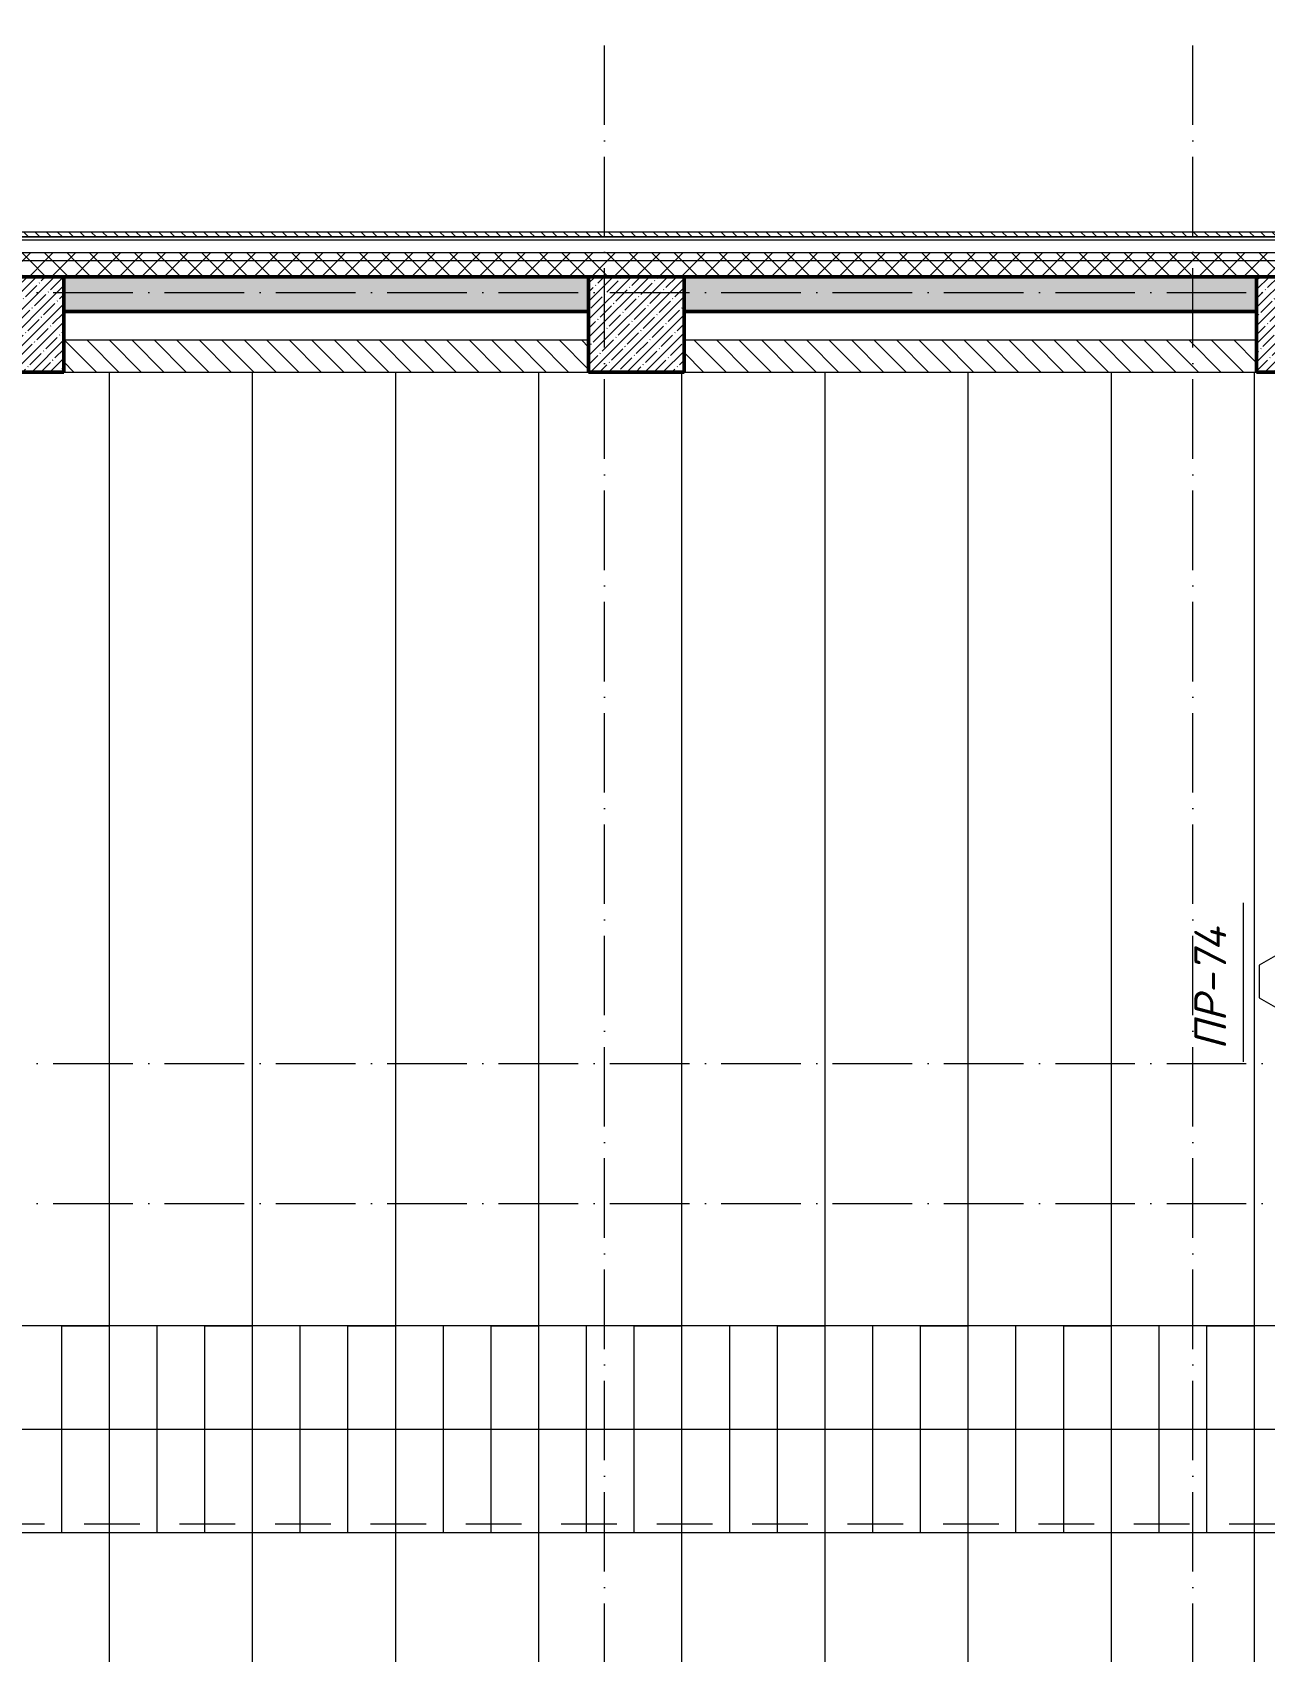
# Model space of a CAD drawing. Header units: millimetres. Extents: x -6064 to 178764, y -5836 to 29924.
# Drawn here: x 22313 to 30060, y 18450 to 28637 of the extents above; entities that cross this region are included whole.
import ezdxf

# ---------------------------------------------------------------- set-up
doc = ezdxf.new("R2010")
doc.units = ezdxf.units.MM
doc.linetypes.add('01 Штриховая _4 мм_', pattern=[600, 350, -250])
doc.linetypes.add('50_200_ШТРИХ_1Т_ш5_п1_п1_', pattern=[700, 500, -100, 0, -100])
for name, color, linetype, lineweight in [('A-DETL', 7, 'Continuous', 9), ('A-FLOR', 7, 'Continuous', 9), ('A-GENM-IDEN', 7, 'Continuous', 9), ('A-GLAZ-IDEN', 7, 'Continuous', 9), ('A-WALL', 7, 'Continuous', 5), ('A-WALL-3', 7, 'Continuous', 50), ('A-WALL-4', 7, 'Continuous', 9), ('A-WALL-FNSH-1', 7, 'Continuous', 9), ('A-WALL-PATT-1', 7, 'Continuous', 5), ('G-ANNO-SYMB-1', 7, '01 Штриховая _4 мм_', 9), ('S-COLS', 7, 'Continuous', 9), ('S-COLS-1', 7, 'Continuous', 5), ('S-COLS-2', 7, 'Continuous', 50), ('S-STRS-1', 7, 'Continuous', 9), ('S-STRS-ANNO', 7, 'Continuous', 5), ('Оси-1', 7, '50_200_ШТРИХ_1Т_ш5_п1_п1_', 9)]:
    doc.layers.add(name, color=color, linetype=linetype, lineweight=lineweight)
doc.layers.add('A-WALL-FNSH-2', color=7, linetype='Continuous', lineweight=13, true_color=0xce0000)
doc.layers.add('A-WALL-PATT-2', color=7, linetype='Continuous', lineweight=5, true_color=0xce0000)
doc.styles.add('ISOCPEUR_I_4', font='isocpeui.ttf', dxfattribs={"height": 200})
pattern_1 = [(45, (0, 0), (-70.71068, 70.71068), []), (135, (0, 0), (-70.71068, -70.71068), [])]
pattern_2 = [(135, (0, 0), (-70.71068, -70.71068), [])]

# ---------------------------------------------------------------- blocks, each defined once
blk = doc.blocks.new('Колонна_Несущая_Прямоугольное сечение - 600х600-V11-АР1_1_Кладочный план 2 этажа')
at = {"layer": 'S-COLS-1'}
h = blk.add_hatch(dxfattribs=at)
h.set_pattern_fill('FP_16', color=256, style=0, pattern_type=2)
h.set_pattern_definition([(45, (-26110, -26800), (-57.02463, 57.02463), []), (45, (-26052.975, -26800), (-57.02463, 57.02463), [100.806, -20.161, 3.353, -16.808])])
h.paths.add_polyline_path([(-300, -300), (300, -300), (300, 300), (-300, 300)], flags=0)
at = {"layer": 'S-COLS-2'}
for p, q in [((300, 300), (-300, 300)), ((-300, 300), (-300, -300)), ((300, -300), (300, 300)), ((-300, -300), (300, -300))]:
    blk.add_line(p, q, dxfattribs=at)
blk = doc.blocks.new('Колонна_Несущая_Прямоугольное сечение - 600х600-V24-АР1_1_Кладочный план 2 этажа')
at = {"layer": 'S-COLS-1'}
h = blk.add_hatch(dxfattribs=at)
h.set_pattern_fill('FP_34', color=256, style=0, pattern_type=2)
h.set_pattern_definition([(45, (-30310, -26800), (-57.02463, 57.02463), []), (45, (-30252.975, -26800), (-57.02463, 57.02463), [100.806, -20.161, 3.353, -16.808])])
h.paths.add_polyline_path([(-300, -300), (300, -300), (300, 300), (-300, 300)], flags=0)
at = {"layer": 'S-COLS-2'}
for p, q in [((300, 300), (-300, 300)), ((-300, 300), (-300, -300)), ((300, -300), (300, 300)), ((-300, -300), (300, -300))]:
    blk.add_line(p, q, dxfattribs=at)
blk = doc.blocks.new('Колонна_Несущая_Прямоугольное сечение - 600х600-V28-АР1_1_Кладочный план 2 этажа')
at = {"layer": 'S-COLS-1'}
h = blk.add_hatch(dxfattribs=at)
h.set_pattern_fill('FP_40', color=256, style=0, pattern_type=2)
h.set_pattern_definition([(45, (-22210, -26800), (-57.02463, 57.02463), []), (45, (-22152.975, -26800), (-57.02463, 57.02463), [100.806, -20.161, 3.353, -16.808])])
h.paths.add_polyline_path([(-300, -300), (300, -300), (300, 300), (-300, 300)], flags=0)
at = {"layer": 'S-COLS-2'}
for p, q in [((300, 300), (-300, 300)), ((-300, 300), (-300, -300)), ((300, -300), (300, 300)), ((-300, -300), (300, -300))]:
    blk.add_line(p, q, dxfattribs=at)
blk = doc.blocks.new('Пол_ амфитетр - Пол_ амфитетр-23726988-АР1_1_Кладочный план 2 этажа')
at = {"layer": 'A-FLOR'}
for p, q in [((22795, 26500), (22795, 20500)), ((23695, 26500), (23695, 20500)), ((24595, 26500), (24595, 20500)), ((25495, 26500), (25495, 20500)), ((26395, 26500), (26395, 20500)), ((27295, 26500), (27295, 20500)), ((28195, 26500), (28195, 20500)), ((29095, 26500), (29095, 20500)), ((29995, 26500), (29995, 20500)), ((22795, 20500), (21895, 20500)), ((23695, 20500), (22795, 20500)), ((24595, 20500), (23695, 20500)), ((25495, 20500), (24595, 20500)), ((26395, 20500), (25495, 20500)), ((27295, 20500), (26395, 20500)), ((28195, 20500), (27295, 20500)), ((29095, 20500), (28195, 20500)), ((29995, 20500), (29095, 20500)), ((30610, 20500), (29995, 20500)), ((21895, 19200), (22795, 19200)), ((22795, 19200), (23695, 19200)), ((22795, 19200), (22795, 15203)), ((23695, 19200), (24595, 19200)), ((23695, 19200), (23695, 15203)), ((24595, 19200), (25495, 19200)), ((24595, 19200), (24595, 15203)), ((25495, 19200), (26395, 19200)), ((25495, 19200), (25495, 15203)), ((26395, 19200), (27295, 19200)), ((26395, 19200), (26395, 15203)), ((27295, 19200), (28195, 19200)), ((27295, 19200), (27295, 15203)), ((28195, 19200), (29095, 19200)), ((28195, 19200), (28195, 15203)), ((29095, 19200), (29995, 19200)), ((29095, 19200), (29095, 15203)), ((29995, 19200), (30610, 19200)), ((29995, 19200), (29995, 15200))]:
    blk.add_line(p, q, dxfattribs=at)
blk = doc.blocks.new('AAR_СКБ_Марка_Окна_Перемычка и проем - Марка перемычки и проема-25443834-АР1_1_Кладочный план 2 этажа')
at = {"layer": 'A-GLAZ-IDEN'}
for p, q in [((-5, 0), (5, 0)), ((-0.97, -0.98), (-1.99, -2.75)), ((1.07, -0.98), (-0.97, -0.98)), ((2.09, -2.75), (1.07, -0.98)), ((-1.99, -2.75), (-0.97, -4.51)), ((1.07, -4.51), (2.09, -2.75)), ((-0.97, -4.51), (1.07, -4.51))]:
    blk.add_line(p, q, dxfattribs=at)

msp = doc.modelspace()

# ---------------------------------------------------------------- hatches: boundary and pattern name
at = {"layer": 'A-WALL-PATT-1'}
h = msp.add_hatch(dxfattribs=at)
h.set_pattern_fill('FP_23', color=256, style=0, pattern_type=2)
h.set_pattern_definition([(135, (0, 0), (-35.35534, -35.35534), [])])
h.paths.add_polyline_path([(33890, 27350), (33890, 27380), (19610.3, 27380), (19610.3, 27350), (33860, 27350)], flags=0)
h.paths.add_polyline_path([(18710.3, 27350), (18710.3, 27380), (17810.3, 27380), (17810.3, 27350), (18287.6, 27350)], flags=0)
h.paths.add_polyline_path([(16010.3, 27350), (16910.3, 27350), (16910.3, 27380), (16010.3, 27380)], flags=0)
h.paths.add_polyline_path([(15110.3, 27350), (15110.3, 27380), (13460.3, 27380), (13460.3, 27350), (13690.8, 27350)], flags=0)
h = msp.add_hatch(dxfattribs=at)
h.set_pattern_fill('FP_11', color=256, style=0, pattern_type=2)
h.set_pattern_definition(pattern_1)
h.paths.add_polyline_path([(33710, 27200), (33710, 27250), (19610.3, 27250), (19610.3, 27200), (33610.2, 27200)], flags=0)
h.paths.add_polyline_path([(16910.3, 27200), (16910.3, 27250), (16010.3, 27250), (16010.3, 27200), (16755.3, 27200)], flags=0)
h.paths.add_polyline_path([(13480.3, 27200), (15110.3, 27200), (15110.3, 27250), (13480.3, 27250)], flags=0)
h.paths.add_polyline_path([(17810.3, 27200), (18710.3, 27200), (18710.3, 27250), (17810.3, 27250)], flags=0)
h = msp.add_hatch(dxfattribs=at)
h.set_pattern_fill('FP_11', color=256, style=0, pattern_type=2)
h.set_pattern_definition(pattern_1)
h.paths.add_polyline_path([(33610, 27100), (33610, 27200), (19610.3, 27200), (19610.3, 27100), (32078, 27100)], flags=0)
h.paths.add_polyline_path([(13690.8, 27100), (15110.3, 27100), (15110.3, 27200), (13480.3, 27200), (13480.3, 27106), (13529.3, 27106), (13529.3, 27100)], flags=0)
h.paths.add_polyline_path([(16755.3, 27100), (16910.3, 27100), (16910.3, 27200), (16010.3, 27200), (16010.3, 27100)], flags=0)
h.paths.add_polyline_path([(17810.3, 27100), (18710.3, 27100), (18710.3, 27200), (17810.3, 27200)], flags=0)
h = msp.add_hatch(dxfattribs=at)
h.set_pattern_fill('FP_7', color=256, style=0, pattern_type=2)
h.set_pattern_definition([(45, (0, 0), (-57.02463, 57.02463), []), (45, (57.025, 0), (-57.02463, 57.02463), [100.806, -20.161, 3.353, -16.808])])
h.paths.add_polyline_path([(33010, 26880), (33010, 27100), (30610, 27100), (30610, 26880), (32078, 26880)], flags=0)
h.paths.add_polyline_path([(30010, 26880), (30010, 27100), (26410, 27100), (26410, 26880), (29013.4, 26880)], flags=0)
h.paths.add_polyline_path([(25810, 26880), (25810, 27100), (22510, 27100), (22510, 26880), (22884.4, 26880)], flags=0)
at = {"layer": 'A-WALL-PATT-2'}
h = msp.add_hatch(dxfattribs=at)
h.set_pattern_fill('FP_22', color=256, style=0, pattern_type=2)
h.set_pattern_definition(pattern_2)
h.paths.add_polyline_path([(22510, 26500), (25810, 26500), (25810, 26700), (22510, 26700)], flags=0)
h = msp.add_hatch(dxfattribs=at)
h.set_pattern_fill('FP_22', color=256, style=0, pattern_type=2)
h.set_pattern_definition(pattern_2)
h.paths.add_polyline_path([(26410, 26500), (30010, 26500), (30010, 26700), (26410, 26700)], flags=0)

# ---------------------------------------------------------------- linework, layer by layer
at = {"layer": 'A-DETL'}
msp.add_line((33610, 27250), (19610.3, 27250), dxfattribs=at)
at = {"layer": 'A-WALL'}
for p, q in [((33840, 27330), (19610.3, 27330)), ((33710, 27200), (19610.3, 27200))]:
    msp.add_line(p, q, dxfattribs=at)
at = {"layer": 'A-WALL-3'}
for p, q in [((25810, 27100), (22510, 27100)), ((30010, 27100), (26410, 27100)), ((22510, 26880), (25810, 26880)), ((26410, 26880), (30010, 26880))]:
    msp.add_line(p, q, dxfattribs=at)
at = {"layer": 'A-WALL-4'}
for p, q in [((22510, 27100), (25810, 27100)), ((26410, 27100), (30010, 27100))]:
    msp.add_line(p, q, dxfattribs=at)
at = {"layer": 'A-WALL-FNSH-1'}
for p, q in [((33890, 27380), (19610.3, 27380)), ((33860, 27350), (19610.3, 27350)), ((19610.3, 27350), (33860, 27350))]:
    msp.add_line(p, q, dxfattribs=at)
at = {"layer": 'A-WALL-FNSH-2'}
for p, q in [((25810, 26700), (22510, 26700)), ((30010, 26700), (26410, 26700)), ((22510, 26500), (25810, 26500)), ((26410, 26500), (30010, 26500))]:
    msp.add_line(p, q, dxfattribs=at)
at = {"layer": 'G-ANNO-SYMB-1'}
msp.add_line((-4961.6, 19254.7), (42928.2, 19254.7), dxfattribs=at)
at = {"layer": 'S-STRS-1'}
for p, q in [((22495, 20500), (22795, 20500)), ((22495, 20500), (22495, 19200)), ((22495, 20500), (22495, 19200)), ((22795, 20500), (22795, 19200)), ((22795, 20500), (22795, 19200)), ((23095, 20500), (23095, 19200)), ((23095, 20500), (23095, 19200)), ((23395, 20500), (23695, 20500)), ((23395, 20500), (23395, 19200)), ((23395, 20500), (23395, 19200)), ((23695, 20500), (23695, 19200)), ((23695, 20500), (23695, 19200)), ((23995, 20500), (23995, 19200)), ((23995, 20500), (23995, 19200)), ((24295, 20500), (24595, 20500)), ((24295, 20500), (24295, 19200)), ((24295, 20500), (24295, 19200)), ((24595, 20500), (24595, 19200)), ((24595, 20500), (24595, 19200)), ((24895, 20500), (24895, 19200)), ((24895, 20500), (24895, 19200)), ((25195, 20500), (25495, 20500)), ((25195, 20500), (25195, 19200)), ((25195, 20500), (25195, 19200)), ((25495, 20500), (25495, 19200)), ((25495, 20500), (25495, 19200)), ((25795, 20500), (25795, 19200)), ((25795, 20500), (25795, 19200)), ((26095, 20500), (26395, 20500)), ((26095, 20500), (26095, 19200)), ((26095, 20500), (26095, 19200)), ((26395, 20500), (26395, 19200)), ((26395, 20500), (26395, 19200)), ((26695, 20500), (26695, 19200)), ((26695, 20500), (26695, 19200)), ((26995, 20500), (27295, 20500)), ((26995, 20500), (26995, 19200)), ((26995, 20500), (26995, 19200)), ((27295, 20500), (27295, 19200)), ((27295, 20500), (27295, 19200)), ((27595, 20500), (27595, 19200)), ((27595, 20500), (27595, 19200)), ((27895, 20500), (28195, 20500)), ((27895, 20500), (27895, 19200)), ((27895, 20500), (27895, 19200)), ((28195, 20500), (28195, 19200)), ((28195, 20500), (28195, 19200)), ((28495, 20500), (28495, 19200)), ((28495, 20500), (28495, 19200)), ((28795, 20500), (29095, 20500)), ((28795, 20500), (28795, 19200)), ((28795, 20500), (28795, 19200)), ((29095, 20500), (29095, 19200)), ((29095, 20500), (29095, 19200)), ((29395, 20500), (29395, 19200)), ((29395, 20500), (29395, 19200)), ((29695, 20500), (29995, 20500)), ((29695, 20500), (29695, 19200)), ((29695, 20500), (29695, 19200)), ((29995, 20500), (29995, 19200)), ((29995, 20500), (29995, 19200)), ((22495, 19200), (22795, 19200)), ((23395, 19200), (23695, 19200)), ((24295, 19200), (24595, 19200)), ((25195, 19200), (25495, 19200)), ((26095, 19200), (26395, 19200)), ((26995, 19200), (27295, 19200)), ((27895, 19200), (28195, 19200)), ((28795, 19200), (29095, 19200)), ((29695, 19200), (29995, 19200))]:
    msp.add_line(p, q, dxfattribs=at)
at = {"layer": 'S-STRS-ANNO'}
for p, q in [((22195, 19850), (22495, 19850)), ((22495, 19850), (22795, 19850)), ((22795, 19850), (23095, 19850)), ((23095, 19850), (23395, 19850)), ((23395, 19850), (23695, 19850)), ((23695, 19850), (23995, 19850)), ((23995, 19850), (24295, 19850)), ((24295, 19850), (24595, 19850)), ((24595, 19850), (24895, 19850)), ((24895, 19850), (25195, 19850)), ((25195, 19850), (25495, 19850)), ((25495, 19850), (25795, 19850)), ((25795, 19850), (26095, 19850)), ((26095, 19850), (26395, 19850)), ((26395, 19850), (26695, 19850)), ((26695, 19850), (26995, 19850)), ((26995, 19850), (27295, 19850)), ((27295, 19850), (27595, 19850)), ((27595, 19850), (27895, 19850)), ((27895, 19850), (28195, 19850)), ((28195, 19850), (28495, 19850)), ((28495, 19850), (28795, 19850)), ((28795, 19850), (29095, 19850)), ((29095, 19850), (29395, 19850)), ((29395, 19850), (29695, 19850)), ((29695, 19850), (29995, 19850)), ((29995, 19850), (30295, 19850))]:
    msp.add_line(p, q, dxfattribs=at)
at = {"layer": 'Оси-1'}
for p, q in [((25910, -4150), (25910, 28636.9)), ((29610, -4150), (29610, 28636.9)), ((-4160, 27000), (125951.6, 27000)), ((-4160, 22150), (125951.6, 22150)), ((-4160, 21270), (125951.6, 21270))]:
    msp.add_line(p, q, dxfattribs=at)

# ---------------------------------------------------------------- block references
at = {"layer": 'A-FLOR'}
msp.add_blockref('Пол_ амфитетр - Пол_ амфитетр-23726988-АР1_1_Кладочный план 2 этажа', (0, 0), dxfattribs=at)
at = {"layer": 'A-GLAZ-IDEN', "xscale": 99.99999999999993, "yscale": 99.99999999999993, "zscale": 99.99999999999993, "rotation": 90.00000000000001}
msp.add_blockref('AAR_СКБ_Марка_Окна_Перемычка и проем - Марка перемычки и проема-25443834-АР1_1_Кладочный план 2 этажа', (29928.3, 22661), dxfattribs=at)
at = {"layer": 'S-COLS'}
for name, p in [('Колонна_Несущая_Прямоугольное сечение - 600х600-V28-АР1_1_Кладочный план 2 этажа', (22210, 26800)), ('Колонна_Несущая_Прямоугольное сечение - 600х600-V11-АР1_1_Кладочный план 2 этажа', (26110, 26800)), ('Колонна_Несущая_Прямоугольное сечение - 600х600-V24-АР1_1_Кладочный план 2 этажа', (30310, 26800))]:
    msp.add_blockref(name, p, dxfattribs=at)

# ---------------------------------------------------------------- texts
at = {"layer": 'A-GENM-IDEN', "char_height": 200, "attachment_point": 1, "rotation": 90, "style": 'ISOCPEUR_I_4'}
for s, insert, width in [('-74', (29619, 22579.2), 561.181), ('ПР', (29619, 22235.3), 416.877)]:
    msp.add_mtext(s, dxfattribs=dict(at, insert=insert, width=width))

doc.saveas('drawing.dxf')
